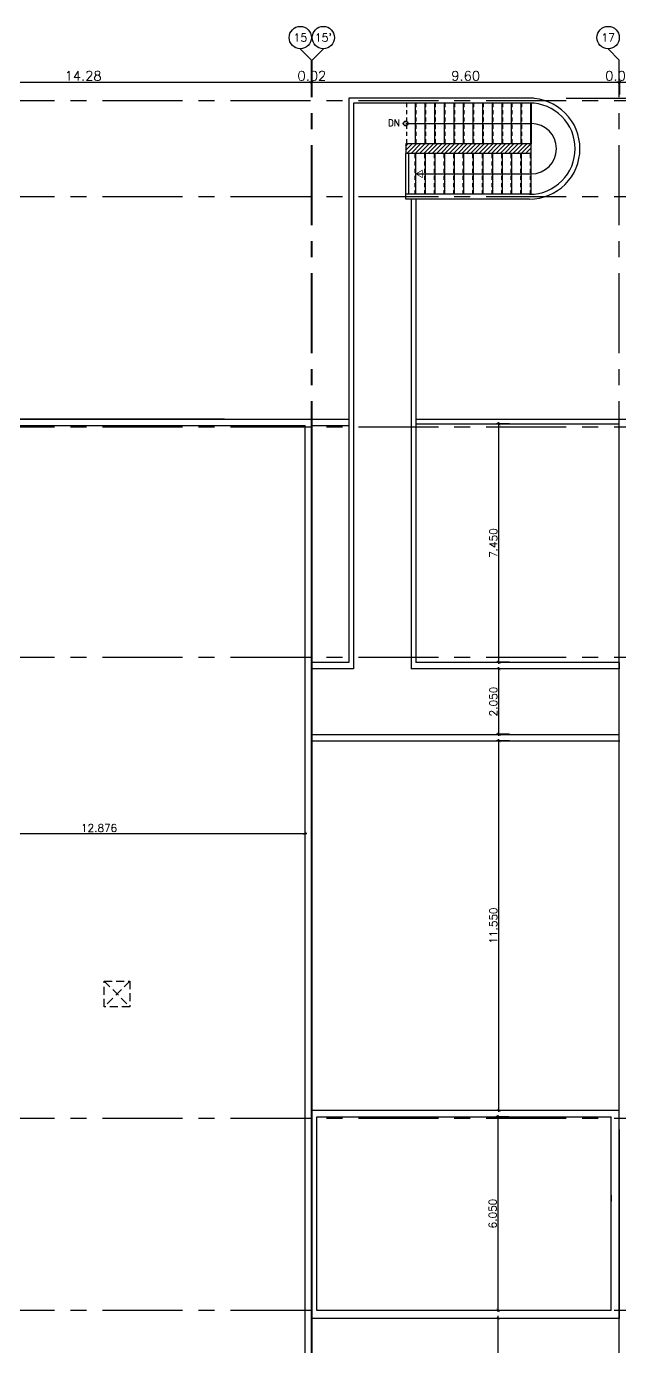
# Model space of a CAD drawing. Extents: x 88854.2 to 88945.7, y 39921.6 to 39999.8.
# Drawn here: x 88884.13 to 88902.68, y 39958.57 to 39999.82 of the extents above; entities that cross this region are included whole.
import ezdxf
from ezdxf.enums import TextEntityAlignment as Align

# ---------------------------------------------------------------- set-up
doc = ezdxf.new("R2010")
doc.units = 0
doc.header["$MEASUREMENT"] = 0
doc.header["$PDMODE"] = 34
for name, pattern in [('CENTERX2', [4, 2.5, -0.5, 0.5, -0.5]), ('HIDDEN', [0.375, 0.25, -0.125]), ('HIDDEN2', [0.1875, 0.125, -0.0625])]:
    doc.linetypes.add(name, pattern=pattern)
doc.layers.get('0').update_dxf_attribs({"linetype": 'CONTINUOUS'})
doc.layers.get('DEFPOINTS').update_dxf_attribs({"linetype": 'CONTINUOUS'})
for name, color, linetype in [('AX-CR', 2, 'CONTINUOUS'), ('AX-DIM', 4, 'CONTINUOUS'), ('AX-TXT', 2, 'CONTINUOUS'), ('AXES', 11, 'CENTERX2'), ('DimRoof', 4, 'CONTINUOUS'), ('EJ', 9, 'CONTINUOUS'), ('Hatch', 11, 'CONTINUOUS'), ('RM-NAME', 5, 'CONTINUOUS'), ('ROOF', 2, 'CONTINUOUS'), ('SHAFT', 4, 'CONTINUOUS'), ('STR', 5, 'CONTINUOUS'), ('WALL', 2, 'CONTINUOUS')]:
    doc.layers.add(name, color=color, linetype=linetype)
doc.styles.add('ROMANS', font='ROMANS.shx')
doc.dimstyles.new('DIM-OUT', dxfattribs={"dimscale": 0, "dimtxt": 0.3, "dimasz": 0.08, "dimexe": 0.02, "dimexo": 0.02, "dimgap": 0.05, "dimtad": 1, "dimzin": 0, "dimdsep": 46, "dimtxsty": 'ROMANS', "dimblk1": 'ARCHTICK', "dimblk2": 'ARCHTICK', "dimsah": 1, "dimcen": 0.01, "dimdle": 0.08, "dimclrd": 4, "dimclre": 4, "dimclrt": 2, "dimadec": 0, "dimazin": 0, "dimtp": 2, "dimtm": 2, "dimtfac": 0.114286, "dimtix": 1, "dimtmove": 2, "dimatfit": 3, "dimldrblk": 'ARCHTICK', "dimfxl": 0, "dimtolj": 1, "dimtzin": 0, "dimarcsym": 0})
doc.dimstyles.new('STANDARD in', dxfattribs={"dimtxt": 0.24, "dimasz": 0.1, "dimexe": 0.07, "dimexo": 0.07, "dimgap": 0.05, "dimtad": 1, "dimdec": 3, "dimzin": 0, "dimdsep": 46, "dimtxsty": 'ROMANS', "dimblk": 'ARCHTICK', "dimcen": 0.05, "dimdle": 0.05, "dimclrd": 4, "dimclre": 4, "dimclrt": 2, "dimadec": 0, "dimazin": 0, "dimtfac": 1, "dimtdec": 3, "dimtmove": 2, "dimatfit": 3, "dimfxl": 0, "dimtolj": 1, "dimtzin": 0, "dimarcsym": 0})

# ---------------------------------------------------------------- blocks, each defined once
blk = doc.blocks.new('_ARCHTICK')
at = {"color": 0, "linetype": 'ByBlock', "const_width": 0.15}
blk.add_lwpolyline([(-0.5, -0.5), (0.5, 0.5)], dxfattribs=at)
blk = doc.blocks.new('*D8')
at = {"layer": 'AX-DIM', "color": 4, "lineweight": -2}
for p, q in [((88901.005, 39997.575), (88944.33, 39997.575)), ((88944.31, 39997.655), (88944.31, 39987.47)), ((88943.63, 39987.55), (88944.33, 39987.55))]:
    blk.add_line(p, q, dxfattribs=at)
at = {"layer": 'DEFPOINTS', "color": 0}
for p in [(88900.985, 39997.575), (88943.61, 39987.55), (88944.31, 39987.55)]:
    blk.add_point(p, dxfattribs=at)
at = {"layer": 'AX-DIM', "color": 4, "lineweight": -2, "xscale": 0.08, "yscale": 0.08, "zscale": 0.08}
for p, rotation in [((88944.31, 39997.575), 90), ((88944.31, 39987.55), 270)]:
    blk.add_blockref('_ARCHTICK', p, dxfattribs=dict(at, rotation=rotation))
at = {"layer": 'AX-DIM', "color": 2, "insert": (88944.11, 39992.562), "char_height": 0.3, "attachment_point": 5, "rotation": 90, "style": 'ROMANS'}
blk.add_mtext('\\A1;10.03', dxfattribs=at)
blk = doc.blocks.new('*D10')
at = {"layer": 'AX-DIM', "color": 4, "lineweight": -2}
for p, q in [((88878.69, 39998.077), (88893.126, 39998.077)), ((88878.77, 39997.697), (88878.77, 39998.097)), ((88893.046, 39997.697), (88893.046, 39998.097))]:
    blk.add_line(p, q, dxfattribs=at)
at = {"layer": 'DEFPOINTS', "color": 0}
for p in [(88893.046, 39998.077), (88878.77, 39997.677), (88893.046, 39997.677)]:
    blk.add_point(p, dxfattribs=at)
at = {"layer": 'AX-DIM', "color": 4, "lineweight": -2, "xscale": 0.08, "yscale": 0.08, "zscale": 0.08, "rotation": 180}
blk.add_blockref('_ARCHTICK', (88878.77, 39998.077), dxfattribs=at)
at = {"layer": 'AX-DIM', "color": 4, "lineweight": -2, "xscale": 0.08, "yscale": 0.08, "zscale": 0.08}
blk.add_blockref('_ARCHTICK', (88893.046, 39998.077), dxfattribs=at)
at = {"layer": 'AX-DIM', "color": 2, "insert": (88885.908, 39998.277), "char_height": 0.3, "attachment_point": 5, "style": 'ROMANS'}
blk.add_mtext('\\A1;14.28', dxfattribs=at)
blk = doc.blocks.new('*D11')
at = {"layer": 'AX-DIM', "color": 4, "lineweight": -2}
for p, q in [((88892.986, 39998.077), (88902.746, 39998.077)), ((88893.066, 39997.697), (88893.066, 39998.097)), ((88902.666, 39997.697), (88902.666, 39998.097))]:
    blk.add_line(p, q, dxfattribs=at)
at = {"layer": 'DEFPOINTS', "color": 0}
for p in [(88902.666, 39998.077), (88893.066, 39997.677), (88902.666, 39997.677)]:
    blk.add_point(p, dxfattribs=at)
at = {"layer": 'AX-DIM', "color": 4, "lineweight": -2, "xscale": 0.08, "yscale": 0.08, "zscale": 0.08, "rotation": 180}
blk.add_blockref('_ARCHTICK', (88893.066, 39998.077), dxfattribs=at)
at = {"layer": 'AX-DIM', "color": 4, "lineweight": -2, "xscale": 0.08, "yscale": 0.08, "zscale": 0.08}
blk.add_blockref('_ARCHTICK', (88902.666, 39998.077), dxfattribs=at)
at = {"layer": 'AX-DIM', "color": 2, "insert": (88897.866, 39998.277), "char_height": 0.3, "attachment_point": 5, "style": 'ROMANS'}
blk.add_mtext('\\A1;9.60', dxfattribs=at)
blk = doc.blocks.new('*D12')
at = {"layer": 'AX-DIM', "color": 4, "lineweight": -2}
for p, q in [((88893.046, 39998.077), (88892.966, 39998.077)), ((88893.046, 39997.697), (88893.046, 39998.097)), ((88893.046, 39998.077), (88893.066, 39998.077)), ((88893.066, 39997.697), (88893.066, 39998.097)), ((88893.066, 39998.077), (88893.146, 39998.077))]:
    blk.add_line(p, q, dxfattribs=at)
at = {"layer": 'DEFPOINTS', "color": 0}
for p in [(88893.066, 39998.077), (88893.046, 39997.677), (88893.066, 39997.677)]:
    blk.add_point(p, dxfattribs=at)
at = {"layer": 'AX-DIM', "color": 4, "lineweight": -2, "xscale": 0.08, "yscale": 0.08, "zscale": 0.08}
blk.add_blockref('_ARCHTICK', (88893.046, 39998.077), dxfattribs=at)
at = {"layer": 'AX-DIM', "color": 4, "lineweight": -2, "xscale": 0.08, "yscale": 0.08, "zscale": 0.08, "rotation": 180}
blk.add_blockref('_ARCHTICK', (88893.066, 39998.077), dxfattribs=at)
at = {"layer": 'AX-DIM', "color": 2, "insert": (88893.056, 39998.277), "char_height": 0.3, "attachment_point": 5, "style": 'ROMANS'}
blk.add_mtext('\\A1;0.02', dxfattribs=at)
blk = doc.blocks.new('AXU')
at = {"layer": 'AX-CR'}
blk.add_circle((0, 350), 350, dxfattribs=at)
at = {"layer": 'AX-TXT', "style": 'ROMANS'}
blk.add_attdef('AX', text='', height=250, dxfattribs=at).set_placement((0, 350), align=Align.MIDDLE)
blk = doc.blocks.new('*D13')
at = {"layer": 'AX-DIM', "color": 4, "lineweight": -2}
for p, q in [((88902.666, 39998.077), (88902.586, 39998.077)), ((88902.666, 39997.697), (88902.666, 39998.097)), ((88902.666, 39998.077), (88902.686, 39998.077)), ((88902.686, 39997.697), (88902.686, 39998.097)), ((88902.686, 39998.077), (88902.766, 39998.077))]:
    blk.add_line(p, q, dxfattribs=at)
at = {"layer": 'DEFPOINTS', "color": 0}
for p in [(88902.686, 39998.077), (88902.666, 39997.677), (88902.686, 39997.677)]:
    blk.add_point(p, dxfattribs=at)
at = {"layer": 'AX-DIM', "color": 4, "lineweight": -2, "xscale": 0.08, "yscale": 0.08, "zscale": 0.08}
blk.add_blockref('_ARCHTICK', (88902.666, 39998.077), dxfattribs=at)
at = {"layer": 'AX-DIM', "color": 4, "lineweight": -2, "xscale": 0.08, "yscale": 0.08, "zscale": 0.08, "rotation": 180}
blk.add_blockref('_ARCHTICK', (88902.686, 39998.077), dxfattribs=at)
at = {"layer": 'AX-DIM', "color": 2, "insert": (88902.676, 39998.277), "char_height": 0.3, "attachment_point": 5, "style": 'ROMANS'}
blk.add_mtext('\\A1;0.02', dxfattribs=at)
blk = doc.blocks.new('*D60')
at = {"layer": 'AX-DIM', "color": 4, "lineweight": -2}
for p, q in [((88902.606, 39998.077), (88910.09, 39998.077)), ((88902.686, 39997.697), (88902.686, 39998.097)), ((88910.01, 39997.697), (88910.01, 39998.097))]:
    blk.add_line(p, q, dxfattribs=at)
at = {"layer": 'DEFPOINTS', "color": 0}
for p in [(88910.01, 39998.077), (88902.686, 39997.677), (88910.01, 39997.677)]:
    blk.add_point(p, dxfattribs=at)
at = {"layer": 'AX-DIM', "color": 4, "lineweight": -2, "xscale": 0.08, "yscale": 0.08, "zscale": 0.08, "rotation": 180}
blk.add_blockref('_ARCHTICK', (88902.686, 39998.077), dxfattribs=at)
at = {"layer": 'AX-DIM', "color": 4, "lineweight": -2, "xscale": 0.08, "yscale": 0.08, "zscale": 0.08}
blk.add_blockref('_ARCHTICK', (88910.01, 39998.077), dxfattribs=at)
at = {"layer": 'AX-DIM', "color": 2, "insert": (88906.348, 39998.277), "char_height": 0.3, "attachment_point": 5, "style": 'ROMANS'}
blk.add_mtext('\\A1;7.32', dxfattribs=at)
blk = doc.blocks.new('*D70')
at = {"layer": 'AX-DIM', "color": 4, "lineweight": -2}
for p, q in [((88899.26, 39959.45), (88898.86, 39959.45)), ((88898.88, 39949.85), (88898.88, 39959.53)), ((88899.26, 39949.93), (88898.86, 39949.93))]:
    blk.add_line(p, q, dxfattribs=at)
at = {"layer": 'DEFPOINTS', "color": 0}
for p in [(88898.88, 39959.45), (88899.28, 39959.45), (88899.28, 39949.93)]:
    blk.add_point(p, dxfattribs=at)
at = {"layer": 'AX-DIM', "color": 4, "lineweight": -2, "xscale": 0.08, "yscale": 0.08, "zscale": 0.08}
for p, rotation in [((88898.88, 39959.45), 90), ((88898.88, 39949.93), 270)]:
    blk.add_blockref('_ARCHTICK', p, dxfattribs=dict(at, rotation=rotation))
at = {"layer": 'AX-DIM', "color": 2, "insert": (88898.68, 39954.69), "char_height": 0.3, "attachment_point": 5, "rotation": 90, "style": 'ROMANS'}
blk.add_mtext('\\A1;9.52', dxfattribs=at)
blk = doc.blocks.new('*D71')
at = {"layer": 'AX-DIM', "color": 4, "linetype": 'Continuous', "lineweight": -2}
for p, q in [((88899.21, 39965.75), (88898.81, 39965.75)), ((88898.88, 39959.65), (88898.88, 39965.8)), ((88899.21, 39959.7), (88898.81, 39959.7))]:
    blk.add_line(p, q, dxfattribs=at)
at = {"layer": 'DEFPOINTS', "color": 0, "linetype": 'Continuous'}
for p in [(88898.88, 39965.75), (88899.28, 39965.75), (88899.28, 39959.7)]:
    blk.add_point(p, dxfattribs=at)
at = {"layer": 'AX-DIM', "color": 4, "linetype": 'Continuous', "lineweight": -2, "xscale": 0.1, "yscale": 0.1, "zscale": 0.1}
for p, rotation in [((88898.88, 39965.75), 90), ((88898.88, 39959.7), 270)]:
    blk.add_blockref('_ARCHTICK', p, dxfattribs=dict(at, rotation=rotation))
at = {"layer": 'AX-DIM', "color": 2, "linetype": 'Continuous', "insert": (88898.71, 39962.725), "char_height": 0.24, "attachment_point": 5, "rotation": 90, "style": 'ROMANS'}
blk.add_mtext('\\A1;6.050', dxfattribs=at)
blk = doc.blocks.new('*D72')
at = {"layer": 'AX-DIM', "color": 4, "linetype": 'Continuous', "lineweight": -2}
for p, q in [((88898.902, 39965.9), (88898.902, 39977.55)), ((88899.232, 39977.5), (88898.832, 39977.5)), ((88899.232, 39965.95), (88898.832, 39965.95))]:
    blk.add_line(p, q, dxfattribs=at)
at = {"layer": 'DEFPOINTS', "color": 0, "linetype": 'Continuous'}
for p in [(88898.902, 39977.5), (88899.302, 39977.5), (88899.302, 39965.95)]:
    blk.add_point(p, dxfattribs=at)
at = {"layer": 'AX-DIM', "color": 4, "linetype": 'Continuous', "lineweight": -2, "xscale": 0.1, "yscale": 0.1, "zscale": 0.1}
for p, rotation in [((88898.902, 39977.5), 90), ((88898.902, 39965.95), 270)]:
    blk.add_blockref('_ARCHTICK', p, dxfattribs=dict(at, rotation=rotation))
at = {"layer": 'AX-DIM', "color": 2, "linetype": 'Continuous', "insert": (88898.732, 39971.725), "char_height": 0.24, "attachment_point": 5, "rotation": 90, "style": 'ROMANS'}
blk.add_mtext('\\A1;11.550', dxfattribs=at)
blk = doc.blocks.new('*D73')
at = {"layer": 'AX-DIM', "color": 4, "linetype": 'Continuous', "lineweight": -2}
for p, q in [((88899.232, 39979.75), (88898.832, 39979.75)), ((88898.902, 39977.65), (88898.902, 39979.8)), ((88899.232, 39977.7), (88898.832, 39977.7))]:
    blk.add_line(p, q, dxfattribs=at)
at = {"layer": 'DEFPOINTS', "color": 0, "linetype": 'Continuous'}
for p in [(88898.902, 39979.75), (88899.302, 39979.75), (88899.302, 39977.7)]:
    blk.add_point(p, dxfattribs=at)
at = {"layer": 'AX-DIM', "color": 4, "linetype": 'Continuous', "lineweight": -2, "xscale": 0.1, "yscale": 0.1, "zscale": 0.1}
for p, rotation in [((88898.902, 39979.75), 90), ((88898.902, 39977.7), 270)]:
    blk.add_blockref('_ARCHTICK', p, dxfattribs=dict(at, rotation=rotation))
at = {"layer": 'AX-DIM', "color": 2, "linetype": 'Continuous', "insert": (88898.732, 39978.725), "char_height": 0.24, "attachment_point": 5, "rotation": 90, "style": 'ROMANS'}
blk.add_mtext('\\A1;2.050', dxfattribs=at)
blk = doc.blocks.new('*D74')
at = {"layer": 'AX-DIM', "color": 4, "linetype": 'Continuous', "lineweight": -2}
for p, q in [((88898.902, 39979.9), (88898.902, 39987.45)), ((88899.232, 39987.4), (88898.832, 39987.4)), ((88899.232, 39979.95), (88898.832, 39979.95))]:
    blk.add_line(p, q, dxfattribs=at)
at = {"layer": 'DEFPOINTS', "color": 0, "linetype": 'Continuous'}
for p in [(88898.902, 39987.4), (88899.302, 39987.4), (88899.302, 39979.95)]:
    blk.add_point(p, dxfattribs=at)
at = {"layer": 'AX-DIM', "color": 4, "linetype": 'Continuous', "lineweight": -2, "xscale": 0.1, "yscale": 0.1, "zscale": 0.1}
for p, rotation in [((88898.902, 39987.4), 90), ((88898.902, 39979.95), 270)]:
    blk.add_blockref('_ARCHTICK', p, dxfattribs=dict(at, rotation=rotation))
at = {"layer": 'AX-DIM', "color": 2, "linetype": 'Continuous', "insert": (88898.732, 39983.675), "char_height": 0.24, "attachment_point": 5, "rotation": 90, "style": 'ROMANS'}
blk.add_mtext('\\A1;7.450', dxfattribs=at)
blk = doc.blocks.new('*D121')
at = {"layer": 'DEFPOINTS', "color": 0, "linetype": 'Continuous'}
for p in [(88892.846, 39974.602), (88879.97, 39974.16), (88892.846, 39974.16)]:
    blk.add_point(p, dxfattribs=at)
at = {"layer": 'DimRoof', "color": 4, "linetype": 'Continuous', "lineweight": -2}
for p, q in [((88879.97, 39974.23), (88879.97, 39974.672)), ((88892.846, 39974.23), (88892.846, 39974.672)), ((88879.92, 39974.602), (88892.896, 39974.602))]:
    blk.add_line(p, q, dxfattribs=at)
at = {"layer": 'DimRoof', "color": 4, "linetype": 'Continuous', "lineweight": -2, "xscale": 0.1, "yscale": 0.1, "zscale": 0.1, "rotation": 180}
blk.add_blockref('_ARCHTICK', (88879.97, 39974.602), dxfattribs=at)
at = {"layer": 'DimRoof', "color": 4, "linetype": 'Continuous', "lineweight": -2, "xscale": 0.1, "yscale": 0.1, "zscale": 0.1}
blk.add_blockref('_ARCHTICK', (88892.846, 39974.602), dxfattribs=at)
at = {"layer": 'DimRoof', "color": 2, "linetype": 'Continuous', "insert": (88886.408, 39974.772), "char_height": 0.24, "attachment_point": 5, "style": 'ROMANS'}
blk.add_mtext('\\A1;12.876', dxfattribs=at)

msp = doc.modelspace()

# ---------------------------------------------------------------- hatches: boundary and pattern name
at = {"layer": 'Hatch', "linetype": 'Continuous'}
h = msp.add_hatch(dxfattribs=at)
h.set_pattern_fill('ANSI31', color=256, scale=0.75, style=0)
h.set_pattern_definition([(45, (-0.10427, 7e-12), (-0.06629126074, 0.06629126074), [])])
h.paths.add_polyline_path([(88897.886, 39996.1496), (88895.9912, 39996.1496), (88895.9912, 39995.8496), (88897.886, 39995.8496)])
h.paths.add_polyline_path([(88899.9112, 39996.1496), (88897.886, 39996.1496), (88897.886, 39995.8496), (88899.9112, 39995.8496)])

# ---------------------------------------------------------------- linework, layer by layer
at = {"layer": 'AXES'}
for p, q in [((88893.046, 39998.7714), (88892.696, 39999.1214)), ((88893.066, 39998.7714), (88893.416, 39999.1214)), ((88902.666, 39998.7714), (88902.316, 39999.1214)), ((88893.046, 39921.6153), (88893.046, 39998.7714)), ((88893.066, 39921.6153), (88893.066, 39998.7714)), ((88902.666, 39921.6153), (88902.666, 39998.7714)), ((88902.666, 39921.6153), (88902.666, 39998.7714)), ((88945.0103, 39997.4996), (88876.9703, 39997.4996)), ((88945.0103, 39994.4996), (88876.9703, 39994.4996)), ((88945.0103, 39987.2996), (88876.5632, 39987.2996)), ((88945.0103, 39980.0996), (88876.5632, 39980.0996)), ((88945.0103, 39965.6996), (88876.9703, 39965.6996)), ((88945.0103, 39959.6996), (88876.9703, 39959.6996))]:
    msp.add_line(p, q, dxfattribs=at)
at = {"layer": 'EJ', "color": 8}
for p, q in [((88902.666, 39928.2296), (88902.666, 39987.3996)), ((88893.066, 39977.4996), (88893.066, 39979.7496)), ((88893.066, 39965.9496), (88893.066, 39977.4996))]:
    msp.add_line(p, q, dxfattribs=at)
at = {"layer": 'ROOF'}
for p, q in [((88899.9865, 39997.5746), (88894.211, 39997.5746)), ((88894.211, 39997.5746), (88894.211, 39994.4246)), ((88899.9865, 39997.4246), (88894.361, 39997.4246)), ((88894.361, 39997.4246), (88894.361, 39994.5746)), ((88899.9112, 39996.1496), (88895.9912, 39996.1496)), ((88895.9912, 39996.1496), (88895.9912, 39995.8496)), ((88899.9112, 39995.8496), (88899.9112, 39996.1496)), ((88899.9112, 39995.8496), (88895.9912, 39995.8496)), ((88895.9912, 39994.4246), (88895.9912, 39995.8496)), ((88896.0912, 39994.5746), (88896.0912, 39995.8496)), ((88894.361, 39994.5746), (88894.361, 39979.7496)), ((88899.8623, 39994.5746), (88895.9912, 39994.5746)), ((88894.211, 39994.4246), (88894.211, 39979.9496)), ((88899.8623, 39994.4246), (88895.9912, 39994.4246)), ((88896.161, 39994.4246), (88896.161, 39979.7496)), ((88896.311, 39994.4246), (88896.311, 39979.9496)), ((88890.3249, 39987.5496), (88860.7703, 39987.5496)), ((88863.4913, 39987.5496), (88894.211, 39987.5496)), ((88893.046, 39928.4296), (88893.046, 39987.5496)), ((88893.066, 39979.9496), (88893.066, 39987.5496)), ((88896.311, 39987.5496), (88935.336, 39987.5496)), ((88870.1663, 39987.3496), (88892.846, 39987.3496)), ((88892.846, 39928.4296), (88892.846, 39987.3496)), ((88893.066, 39987.3496), (88894.211, 39987.3496)), ((88896.311, 39987.3996), (88902.666, 39987.3996)), ((88894.361, 39979.7496), (88893.046, 39979.7496)), ((88893.046, 39977.4996), (88893.046, 39979.7496)), ((88894.211, 39979.9496), (88893.066, 39979.9496)), ((88902.666, 39979.7496), (88896.161, 39979.7496)), ((88902.666, 39979.9496), (88896.311, 39979.9496)), ((88902.666, 39979.9496), (88902.666, 39979.7496)), ((88893.066, 39977.6996), (88902.666, 39977.6996)), ((88893.046, 39965.9496), (88893.046, 39977.4996)), ((88893.066, 39977.4996), (88902.686, 39977.4996))]:
    msp.add_line(p, q, dxfattribs=at)
for radius, start, end in [(1.575, 359.99997, 90), (1.425, 359.99997, 90.00002), (1.425, 269.99997, 0), (1.575, 269.99997, 0)]:
    msp.add_arc((88899.8623, 39995.9996), radius, start, end, dxfattribs=at)
at = {"layer": 'SHAFT', "linetype": 'HIDDEN'}
for p, q in [((88886.5703, 39969.9896), (88887.3703, 39969.1896)), ((88887.3703, 39969.9896), (88886.5703, 39969.1896))]:
    msp.add_line(p, q, dxfattribs=at)
msp.add_lwpolyline([(88886.5703, 39969.9896), (88887.3703, 39969.9896), (88887.3703, 39969.1896), (88886.5703, 39969.1896)], close=True, dxfattribs=at)
at = {"layer": 'STR', "linetype": 'HIDDEN2'}
for p, q in [((88896.0112, 39997.4246), (88896.0112, 39996.1496)), ((88896.3112, 39997.4246), (88896.3112, 39996.1496)), ((88896.6112, 39997.4246), (88896.6112, 39996.1496)), ((88896.9112, 39997.4246), (88896.9112, 39996.1496)), ((88897.2112, 39997.4246), (88897.2112, 39996.1496)), ((88897.5112, 39997.4246), (88897.5112, 39996.1496)), ((88897.8112, 39997.4246), (88897.8112, 39996.1496)), ((88898.1112, 39997.4246), (88898.1112, 39996.1496)), ((88898.4112, 39997.4246), (88898.4112, 39996.1496)), ((88898.7112, 39997.4246), (88898.7112, 39996.1496)), ((88899.0112, 39997.4246), (88899.0112, 39996.1496)), ((88899.3112, 39997.4246), (88899.3112, 39996.1496)), ((88899.6112, 39997.4246), (88899.6112, 39996.1496)), ((88899.8912, 39997.4246), (88899.8912, 39996.1496)), ((88899.9112, 39997.4246), (88899.9112, 39996.1496)), ((88896.2912, 39994.5746), (88896.2912, 39995.8496)), ((88896.5912, 39994.5746), (88896.5912, 39995.8496)), ((88896.8912, 39994.5746), (88896.8912, 39995.8496)), ((88897.1912, 39994.5746), (88897.1912, 39995.8496)), ((88897.4912, 39994.5746), (88897.4912, 39995.8496)), ((88897.7912, 39994.5746), (88897.7912, 39995.8496)), ((88898.0912, 39994.5746), (88898.0912, 39995.8496)), ((88898.3912, 39994.5746), (88898.3912, 39995.8496)), ((88898.6912, 39994.5746), (88898.6912, 39995.8496)), ((88898.9912, 39994.5746), (88898.9912, 39995.8496)), ((88899.2912, 39994.5746), (88899.2912, 39995.8496)), ((88899.5912, 39994.5746), (88899.5912, 39995.8496)), ((88899.8912, 39994.5746), (88899.8912, 39995.8496))]:
    msp.add_line(p, q, dxfattribs=at)
at = {"layer": 'STR'}
for p, q in [((88896.2912, 39997.4246), (88896.2912, 39996.1496)), ((88896.5912, 39997.4246), (88896.5912, 39996.1496)), ((88896.8912, 39997.4246), (88896.8912, 39996.1496)), ((88897.1912, 39997.4246), (88897.1912, 39996.1496)), ((88897.4912, 39997.4246), (88897.4912, 39996.1496)), ((88897.7912, 39997.4246), (88897.7912, 39996.1496)), ((88898.0912, 39997.4246), (88898.0912, 39996.1496)), ((88898.3912, 39997.4246), (88898.3912, 39996.1496)), ((88898.6912, 39997.4246), (88898.6912, 39996.1496)), ((88898.9912, 39997.4246), (88898.9912, 39996.1496)), ((88899.2912, 39997.4246), (88899.2912, 39996.1496)), ((88899.5912, 39997.4246), (88899.5912, 39996.1496)), ((88899.8912, 39997.4246), (88899.8912, 39996.1496)), ((88899.9112, 39997.4246), (88899.9112, 39996.1496)), ((88895.9912, 39996.7871), (88899.9136, 39996.7871)), ((88896.3112, 39994.5746), (88896.3112, 39995.8496)), ((88896.6112, 39994.5746), (88896.6112, 39995.8496)), ((88896.9112, 39994.5746), (88896.9112, 39995.8496)), ((88897.2112, 39994.5746), (88897.2112, 39995.8496)), ((88897.5112, 39994.5746), (88897.5112, 39995.8496)), ((88897.8112, 39994.5746), (88897.8112, 39995.8496)), ((88898.1112, 39994.5746), (88898.1112, 39995.8496)), ((88898.4112, 39994.5746), (88898.4112, 39995.8496)), ((88898.7112, 39994.5746), (88898.7112, 39995.8496)), ((88899.0112, 39994.5746), (88899.0112, 39995.8496)), ((88899.3112, 39994.5746), (88899.3112, 39995.8496)), ((88899.6112, 39994.5746), (88899.6112, 39995.8496)), ((88899.9112, 39994.5746), (88899.9112, 39995.8496)), ((88896.3112, 39995.2121), (88899.9136, 39995.2121))]:
    msp.add_line(p, q, dxfattribs=at)
at = {"layer": 'STR', "const_width": 0.0215}
msp.add_lwpolyline([(88896.511, 39995.3275), (88896.511, 39995.0966), (88896.311, 39995.2121)], close=True, dxfattribs=at)
at = {"layer": 'STR'}
for radius in [0.075, 0.065]:
    msp.add_circle((88895.9912, 39996.7871), radius, dxfattribs=at)
msp.add_arc((88899.9136, 39995.9996), 0.7875, 270, 90, dxfattribs=at)
at = {"layer": 'WALL'}
msp.add_line((88894.211, 39997.5746), (88894.211, 39994.4246), dxfattribs=at)
msp.add_line((88894.211, 39997.5746), (88894.211, 39994.4246), dxfattribs=at)
at = {"layer": 'WALL', "color": 6}
for p, q in [((88902.666, 39965.9496), (88893.066, 39965.9496)), ((88893.066, 39959.4496), (88893.066, 39965.9496)), ((88893.216, 39959.6996), (88893.216, 39965.7496)), ((88893.216, 39965.7496), (88902.416, 39965.7496)), ((88902.416, 39959.6996), (88902.416, 39965.7496)), ((88902.666, 39965.3496), (88902.666, 39959.4496)), ((88893.066, 39959.9996), (88893.066, 39963.0996)), ((88902.416, 39963.2996), (88902.416, 39963.0996)), ((88902.666, 39959.4496), (88893.066, 39959.4496)), ((88902.416, 39959.6996), (88893.216, 39959.6996))]:
    msp.add_line(p, q, dxfattribs=at)

# ---------------------------------------------------------------- block references
at = {"layer": 'AXES', "xscale": 0.001, "yscale": 0.001, "zscale": 0.001}
for p, values in [((88892.696, 39999.1214), {'AX': '15'}), ((88893.416, 39999.1214), {'AX': "15'"}), ((88902.316, 39999.1214), {'AX': '17'})]:
    msp.add_blockref('AXU', p, dxfattribs=at).add_auto_attribs(values)

# ---------------------------------------------------------------- texts
at = {"layer": 'RM-NAME', "style": 'ROMANS'}
msp.add_text('DN', height=0.2, dxfattribs=at).set_placement((88895.6229, 39996.8089), align=Align.MIDDLE)

# ---------------------------------------------------------------- dimensions: what is measured, and where the dimension line sits
at = {"layer": 'AX-DIM'}
for base, p1, p2, picture, middle in [((88893.046, 39998.0773), (88878.7703, 39997.6773), (88893.046, 39997.6773), '*D10', (88885.9081, 39998.2773)), ((88893.066, 39998.0773), (88893.046, 39997.6773), (88893.066, 39997.6773), '*D12', (88893.056, 39998.2773)), ((88902.666, 39998.0773), (88893.066, 39997.6773), (88902.666, 39997.6773), '*D11', (88897.866, 39998.2773)), ((88902.686, 39998.0773), (88902.666, 39997.6773), (88902.686, 39997.6773), '*D13', (88902.676, 39998.2773)), ((88910.0103, 39998.0773), (88902.686, 39997.6773), (88910.0103, 39997.6773), '*D60', (88906.3481, 39998.2773))]:
    dim = msp.add_linear_dim(base=base, p1=p1, p2=p2, dimstyle='DIM-OUT', override={"dimscale": 1}, dxfattribs=at)
    dim.commit()
    dim.dimension.update_dxf_attribs({"geometry": picture, "text_midpoint": middle})
for base, p1, p2, angle, picture, middle in [((88944.3102584497, 39987.5495624405), (88900.9849589005, 39997.5745624405), (88943.6102584497, 39987.5495624405), 270, '*D8', (88944.1102584497, 39992.5620624405)), ((88898.8803, 39959.4496), (88899.2803, 39949.9296), (88899.2803, 39959.4496), 90, '*D70', (88898.6803, 39954.6896))]:
    dim = msp.add_linear_dim(base=base, p1=p1, p2=p2, angle=angle, dimstyle='DIM-OUT', override={"dimscale": 1}, dxfattribs=at)
    dim.commit()
    dim.dimension.update_dxf_attribs({"geometry": picture, "text_midpoint": middle})
at = {"layer": 'AX-DIM', "linetype": 'Continuous'}
for base, p1, p2, picture, middle in [((88898.9021, 39987.3996), (88899.3021, 39979.9496), (88899.3021, 39987.3996), '*D74', (88898.7321, 39983.6746)), ((88898.9021, 39979.7496), (88899.3021, 39977.6996), (88899.3021, 39979.7496), '*D73', (88898.7321, 39978.7246)), ((88898.9021, 39977.4996), (88899.3021, 39965.9496), (88899.3021, 39977.4996), '*D72', (88898.7321, 39971.7246)), ((88898.8803, 39965.7496), (88899.2803, 39959.6996), (88899.2803, 39965.7496), '*D71', (88898.7103, 39962.7246))]:
    dim = msp.add_linear_dim(base=base, p1=p1, p2=p2, angle=90, dimstyle='STANDARD in', dxfattribs=at)
    dim.commit()
    dim.dimension.update_dxf_attribs({"geometry": picture, "text_midpoint": middle})
at = {"layer": 'DimRoof', "linetype": 'Continuous'}
dim = msp.add_linear_dim(base=(88892.846, 39974.6021), p1=(88879.9703, 39974.1596), p2=(88892.846, 39974.1596), dimstyle='STANDARD in', dxfattribs=at)
dim.commit()
dim.dimension.update_dxf_attribs({"geometry": '*D121', "text_midpoint": (88886.4081, 39974.7721)})

doc.saveas('drawing.dxf')
